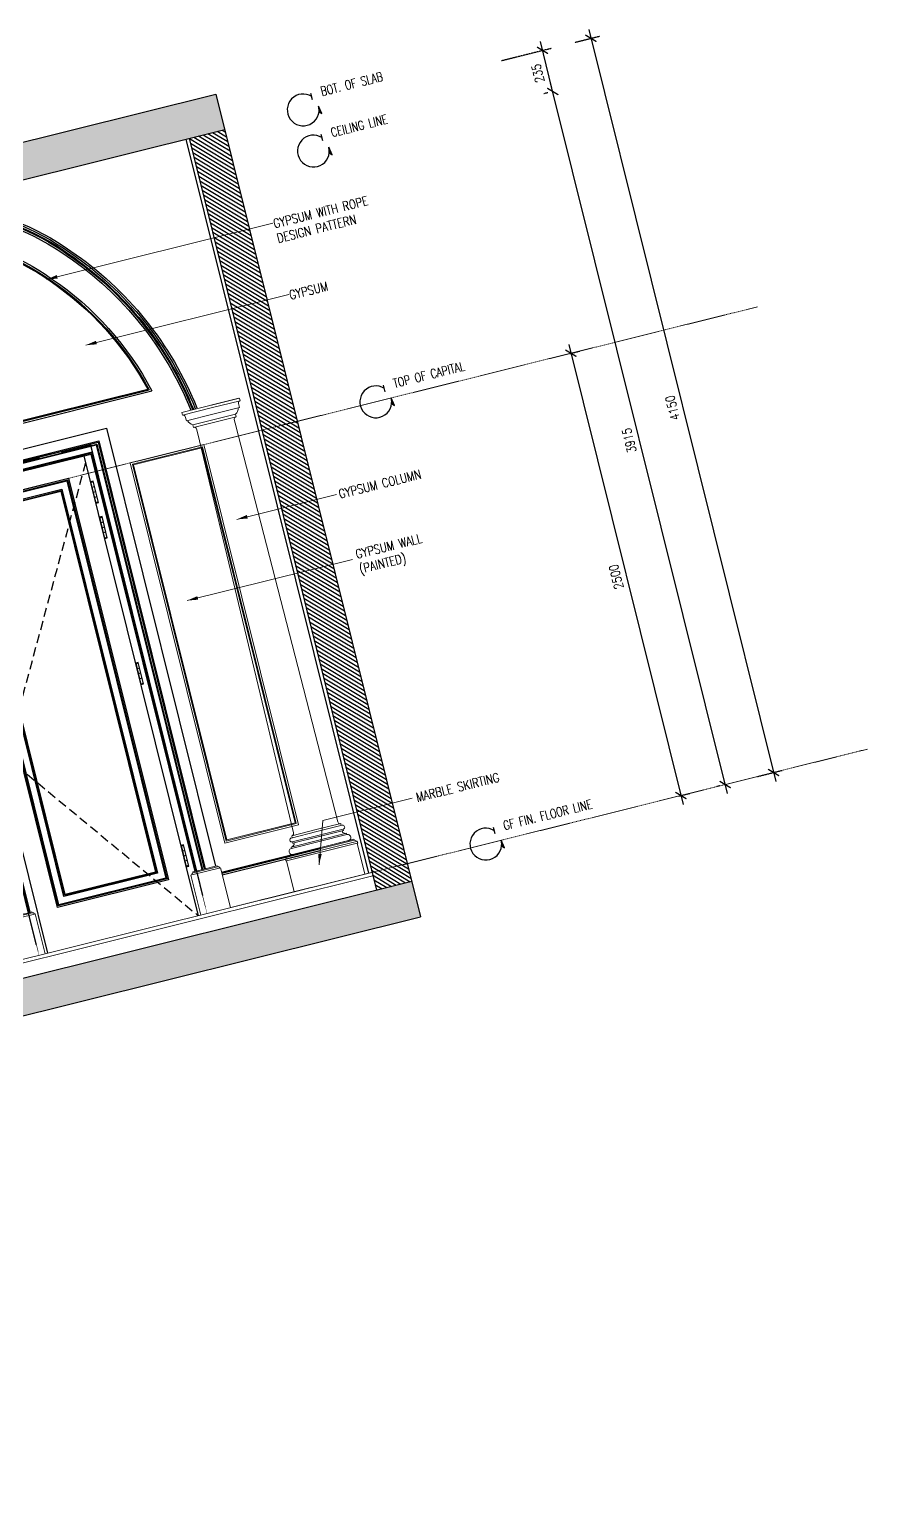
# Model space of a CAD drawing. Header units: inches. Extents: x -207898 to 3408902, y 497526 to 4632928.
# Drawn here: x 274724 to 279322, y 503179 to 511264 of the extents above; entities that cross this region are included whole.
import ezdxf

# ---------------------------------------------------------------- set-up
doc = ezdxf.new("R2010")
doc.units = ezdxf.units.IN
doc.header["$MEASUREMENT"] = 0
for name, pattern in [('DASHED', [0.75, 0.5, -0.25]), ('HIDDEN', [0.375, 0.25, -0.125]), ('HIDDEN2', [0.1875, 0.125, -0.0625])]:
    doc.linetypes.add(name, pattern=pattern)
for name, color, linetype in [('A-DIM', 9, 'Continuous'), ('A-Hidden', 8, 'HIDDEN'), ('A-Plaster', 1, 'Continuous'), ('brass', 40, 'Continuous'), ('DETAIL', 1, 'Continuous'), ('Ext.Walls', 31, 'Continuous'), ('gypsum', 31, 'Continuous'), ('Layer1', 1, 'Continuous'), ('Layer2', 2, 'Continuous'), ('Layer3', 7, 'Continuous'), ('Layer7', 8, 'Continuous'), ('text', 7, 'Continuous'), ('WOOD', 23, 'Continuous')]:
    doc.layers.add(name, color=color, linetype=linetype)
for name, color, linetype, lineweight in [('A-FLOR-TIL1', 6, 'Continuous', 18), ('DIM', 252, 'Continuous', 35), ('ID-NOTES', 2, 'Continuous', 0), ('Marble', 6, 'Continuous', 0)]:
    doc.layers.add(name, color=color, linetype=linetype, lineweight=lineweight)
doc.styles.add('grid_250', font='romans.shx', dxfattribs={"width": 0.75, "height": 0.75})
doc.styles.add('ID-ROMANS', font='romans.shx', dxfattribs={"width": 0.8})
doc.styles.add('ZZ-Dim All', font='romans.shx', dxfattribs={"width": 0.8})
doc.dimstyles.new('DIM 0200', dxfattribs={"dimscale": 200, "dimtxt": 1, "dimasz": 0.8, "dimexe": 0.5, "dimexo": 1, "dimgap": 0.4, "dimtad": 1, "dimdec": 0, "dimrnd": 10, "dimdsep": 46, "dimtxsty": 'ZZ-Dim All', "dimblk1": 'ARCHTICK', "dimblk2": 'ARCHTICK', "dimsah": 1, "dimcen": 1, "dimdle": 0.5, "dimclrd": 256, "dimclre": 256, "dimclrt": 256, "dimadec": 0, "dimazin": 2, "dimtfac": 1, "dimtdec": 0, "dimtix": 1, "dimtmove": 2, "dimatfit": 2, "dimfxl": 1, "dimfxlon": 1, "dimtolj": 1, "dimtzin": 0, "dimlwd": -1, "dimlwe": -1, "dimarcsym": 0})
doc.dimstyles.new('DIM-100', dxfattribs={"dimscale": 50, "dimtxt": 1.25, "dimasz": 1, "dimexe": 1, "dimexo": 1, "dimgap": 0.6, "dimtad": 1, "dimdec": 0, "dimrnd": 5, "dimdsep": 46, "dimtxsty": 'ZZ-Dim All', "dimblk1": 'ARCHTICK', "dimblk2": 'ARCHTICK', "dimsah": 1, "dimcen": 1, "dimdle": 1, "dimclrd": 256, "dimclre": 8, "dimclrt": 256, "dimazin": 2, "dimtfac": 1, "dimtdec": 0, "dimtix": 1, "dimtmove": 2, "dimatfit": 2, "dimfxl": 0.1, "dimtolj": 1, "dimtzin": 0, "dimlwd": -1, "dimlwe": -1, "dimarcsym": 0})

# ---------------------------------------------------------------- blocks, each defined once
blk = doc.blocks.new('_ARCHTICK')
at = {"color": 0, "linetype": 'ByBlock', "const_width": 0.15}
blk.add_lwpolyline([(-0.5, -0.5), (0.5, 0.5)], dxfattribs=at)
blk = doc.blocks.new('*D20')
at = {"layer": 'A-DIM', "transparency": 16777216}
blk.add_line((278552.9, 507073.8), (277582.9, 510972.3), dxfattribs=at)
at = {"layer": 'A-DIM', "color": 8, "linetype": 'HIDDEN2', "transparency": 16777216}
for p, q in [((277568.3, 510917.2), (277546.5, 510911.7)), ((278514.1, 507115.7), (278492.3, 507110.3))]:
    blk.add_line(p, q, dxfattribs=at)
at = {"layer": 'Defpoints', "color": 0, "transparency": 16777216}
for p in [(277616.9, 510929.3, 0), (277595, 510923.8), (278562.7, 507127.8, 0)]:
    blk.add_point(p, dxfattribs=at)
at = {"layer": 'A-DIM', "transparency": 16777216, "xscale": 49.99999999999999, "yscale": 49.99999999999999, "zscale": 49.99999999999999}
for p, rotation in [((277595, 510923.8), 103.9714232829857), ((278540.8, 507122.3), 283.9714232829857)]:
    blk.add_blockref('_ARCHTICK', p, dxfattribs=dict(at, rotation=rotation))
at = {"layer": 'A-DIM', "transparency": 16777216, "insert": (278014.5, 509009.8), "char_height": 50, "attachment_point": 5, "rotation": 103.97142, "style": 'ZZ-Dim All'}
blk.add_mtext('\\A1;3915', dxfattribs=at)
blk = doc.blocks.new('*D21')
at = {"layer": 'A-DIM', "transparency": 16777216}
blk.add_line((277607.1, 510875.3), (277526.8, 511198.1), dxfattribs=at)
at = {"layer": 'A-DIM', "color": 8, "linetype": 'HIDDEN2', "transparency": 16777216}
blk.add_line((277314.6, 511093.8), (277587.4, 511161.6), dxfattribs=at)
at = {"layer": 'Defpoints', "color": 0, "transparency": 16777216}
for p in [(277538.8, 511149.6), (277266.1, 511081.7, 0), (277595, 510923.8, 0)]:
    blk.add_point(p, dxfattribs=at)
at = {"layer": 'A-DIM', "transparency": 16777216, "xscale": 49.99999999999999, "yscale": 49.99999999999999, "zscale": 49.99999999999999}
for p, rotation in [((277538.8, 511149.6), 103.9714232829857), ((277595, 510923.8), 283.9714232829857)]:
    blk.add_blockref('_ARCHTICK', p, dxfattribs=dict(at, rotation=rotation))
at = {"layer": 'A-DIM', "transparency": 16777216, "insert": (277513.5, 511023.4), "char_height": 50, "attachment_point": 5, "rotation": 103.97142, "style": 'ZZ-Dim All'}
blk.add_mtext('\\A1;235', dxfattribs=at)
blk = doc.blocks.new('*D22')
at = {"layer": 'A-DIM', "transparency": 16777216}
blk.add_line((277792, 511264.1), (278818.1, 507139.8), dxfattribs=at)
at = {"layer": 'A-DIM', "color": 8, "linetype": 'HIDDEN2', "transparency": 16777216}
for p, q in [((277716.1, 511193.7), (277852.6, 511227.6)), ((278718.1, 507166.4), (278854.6, 507200.4))]:
    blk.add_line(p, q, dxfattribs=at)
at = {"layer": 'Defpoints', "color": 0, "transparency": 16777216}
for p in [(277667.6, 511181.6, 0), (278669.5, 507154.4, 0), (278806.1, 507188.3)]:
    blk.add_point(p, dxfattribs=at)
at = {"layer": 'A-DIM', "transparency": 16777216, "xscale": 50, "yscale": 50, "zscale": 50}
for p, rotation in [((277804.1, 511215.6), 103.9714232829857), ((278806.1, 507188.3), 283.9714232829857)]:
    blk.add_blockref('_ARCHTICK', p, dxfattribs=dict(at, rotation=rotation))
at = {"layer": 'A-DIM', "transparency": 16777216, "insert": (278251.7, 509188.7), "char_height": 50, "attachment_point": 5, "rotation": 103.97142, "style": 'ZZ-Dim All'}
blk.add_mtext('\\A1;4150', dxfattribs=at)
blk = doc.blocks.new('arrow01')
at = {"layer": 'Layer1'}
blk.add_hatch(color=256, dxfattribs=at).paths.add_polyline_path([(7, -44.7), (0, 0), (-6.2, -32.4)])
at = {"layer": 'Layer1', "elevation": 375.8}
blk.add_lwpolyline([(7, -44.7), (0, 0), (-6.2, -32.4)], close=True, dxfattribs=at)
at = {"layer": 'Layer7'}
blk.add_line((-24, 41.5), (-24, 77.7), dxfattribs=at)
blk.add_arc((-87.3, 0), 87.3, 43.48997, 0, dxfattribs=at)
blk = doc.blocks.new('seca')
at = {"layer": 'Layer7', "ltscale": 300}
h = blk.add_hatch(dxfattribs=at)
h.set_pattern_fill('AR-CONC', color=256, scale=10, angle=-13.97142, style=0)
h.set_pattern_definition([(116.028577, (-385371.086, -318706.174), (-71.119169, 11.2278116), [7.5, -82.5]), (171.028577, (-385371.086, -318706.174), (31.625426, 69.643965), [6, -66]), (65.577177, (-385377.01, -318705.24), (-39.493806, 80.871745), [6.374019, -70.114211]), (119.844377, (-385366.26, -318686.77), (-107.563064, 9.705012), [11.25, -123.75]), (69.392977, (-385375.22, -318685.96), (-67.18229, 117.096285), [9.561029, -105.1713]), (174.844377, (-385366.26, -318686.77), (-67.182198, 117.096337), [9, -99]), (145.028577, (-385377.17, -318689.203), (-67.645578, -24.659192), [7.5, -82.5]), (200.028577, (-385377.17, -318689.2), (-6.103844, 76.244295), [6, -66]), (94.577177, (-385382.806, -318691.26), (-73.749461, 51.585045), [6.374019, -70.114211]), (128.528577, (-385371.086, -318706.174), (6.8573079, 32.5981461), [0, -65.2, 0, -67, 0, -66.25]), (158.528577, (-385371.086, -318706.174), (-16.0061014, 44.6258503), [0, -38.2, 0, -63.7, 0, -25.25]), (198.528577, (-385349.446, -318711.558), (-52.3475577, 10.6997366), [0, -25, 0, -78, 0, -103.5]), (208.528577, (-385339.74, -318713.973), (-54.1764206, 23.794676), [0, -32.5, 0, -51.8, 0, -73.5])])
h.paths.add_polyline_path([(100, 4650), (100, 4450), (-13135, 4450), (-13135, 4650)])
h.paths.add_polyline_path([(-13232.1, 0), (-13232.1, 200), (100, 200), (100, 0)])
at = {"layer": 'Layer7'}
h = blk.add_hatch(dxfattribs=at)
h.set_pattern_fill('ANSI31,_O', color=8, scale=150, angle=76.02858)
h.set_pattern_definition([(135, (-16963.67, 72613.006), (-13.258252, -13.258252), [])])
edge = h.paths.add_edge_path()
edge.add_line((-12935, 2950), (-13135, 2950))
edge.add_line((-13135, 2950), (-13135, 4450))
edge.add_line((-13135, 4450), (-12935, 4450))
edge.add_line((-12935, 4450), (-12935, 3100))
edge.add_line((-12935, 3100), (-12961.5, 3100))
edge.add_line((-12961.5, 3100), (-12961.5, 3091.1))
edge.add_line((-12961.5, 3091.1), (-12958.2, 3091.1))
edge.add_arc((-12944.8, 3091.1), 13.4, 180, 270)
edge.add_line((-12944.8, 3077.7), (-12944.6, 3077.7))
edge.add_line((-12944.6, 3077.7), (-12944.6, 3054.5))
edge.add_line((-12944.6, 3054.5), (-12941.5, 3054.5))
edge.add_arc((-12927.7, 3054.5), 13.8, 180, 238.11331)
edge.add_line((-12935, 3042.8), (-12935, 2950))
h = blk.add_hatch(dxfattribs=at)
h.set_pattern_fill('ANSI31,_O', color=8, scale=150, angle=76.02858)
h.set_pattern_definition([(135, (-17060.71, 72588.863), (-13.258252, -13.258252), [])])
h.paths.add_polyline_path([(100, 4450), (-100, 4450), (-100, 200), (100, 200)])
at = {"layer": 'A-FLOR-TIL1', "ltscale": 5}
for p, q in [((-13232.1, 300), (-100, 300)), ((-13232.1, 280), (-100, 280))]:
    blk.add_line(p, q, dxfattribs=at)
at = {"layer": 'Layer1', "ltscale": 5}
for points in [[(-13135, 2950), (-13155, 2950), (-13155, 4450)], [(-12935, 2950), (-12915, 2950), (-12915, 4450)], [(-120, 4450), (-120, 300)], [(-13155, 2950), (-13155, 300)], [(-12915, 2950), (-12915, 300)]]:
    blk.add_lwpolyline(points, dxfattribs=at)
at = {"layer": 'Layer3'}
for p, q in [((-13135, 4650), (100, 4650)), ((-13135, 4450), (-13135, 4650, 0)), ((100, 4650), (100, 0)), ((-13135, 4450, 0), (100, 4450, 0)), ((-13135, 4450), (-13135, 2950)), ((-12935, 4450), (-12935, 2950)), ((-100, 4450), (-100, 200)), ((-12935, 2950), (-13135, 2950)), ((-13232.1, 200), (100, 200)), ((-13232.1, 0), (-13232.1, 200)), ((-13232.1, 0), (100, 0))]:
    blk.add_line(p, q, dxfattribs=at)
blk = doc.blocks.new('*D26')
at = {"layer": 'A-DIM', "transparency": 16777216}
blk.add_line((277682.4, 509536.5), (278310.2, 507013.4), dxfattribs=at)
at = {"layer": 'A-DIM', "color": 8, "linetype": 'HIDDEN2', "transparency": 16777216}
for p, q in [((277686.6, 509486), (277743, 509500.1)), ((278290.2, 507060), (278346.6, 507074))]:
    blk.add_line(p, q, dxfattribs=at)
at = {"layer": 'Defpoints', "color": 0, "transparency": 16777216}
for p in [(277638, 509473.9, 0), (278241.6, 507047.9, 0), (278298.1, 507062)]:
    blk.add_point(p, dxfattribs=at)
at = {"layer": 'A-DIM', "transparency": 16777216, "xscale": 49.99999999999999, "yscale": 49.99999999999999, "zscale": 49.99999999999999}
for p, rotation in [((277694.5, 509488), 103.9714232829857), ((278298.1, 507062), 283.9714232829857)]:
    blk.add_blockref('_ARCHTICK', p, dxfattribs=dict(at, rotation=rotation))
at = {"layer": 'A-DIM', "transparency": 16777216, "insert": (277942.9, 508261.7), "char_height": 50, "attachment_point": 5, "rotation": 103.97142, "style": 'ZZ-Dim All'}
blk.add_mtext('\\A1;2500', dxfattribs=at)
blk = doc.blocks.new('door handle with plate')
at = {"layer": 'brass', "lineweight": 0}
h = blk.add_hatch(dxfattribs=at)
h.set_pattern_fill('AR-SAND', color=256, scale=0.4)
h.set_pattern_definition([(37.5, (-905.333, -868.295), (-0.640013, 19.57653), [0, -15.4432, 0, -17.272, 0, -16.51]), (7.5, (-905.333, -868.295), (17.98093, 28.673), [0, -8.3312, 0, -13.9192, 0, -5.334]), (327.5, (-917.83, -868.295), (31.639695, 0.057487), [0, -5.08, 0, -18.288, 0, -23.876]), (317.5, (-917.83, -868.295), (30.54226, 8.91717), [0, -2.54, 0, -11.9888, 0, -13.716])])
edge = h.paths.add_edge_path()
edge.add_line((5578.5, 1304), (5568.9, 1304))
edge.add_arc((5557.5, 1304.6), 11.4, 356.95268, 543.04732)
edge.add_line((5546.2, 1304), (5536.5, 1304))
edge.add_line((5536.5, 1304), (5536.5, 836))
edge.add_line((5536.5, 836), (5546.2, 836))
edge.add_arc((5557.5, 835.4), 11.4, 176.95268, 363.04732)
edge.add_line((5568.9, 836), (5578.5, 836))
edge.add_line((5578.5, 836), (5578.5, 1304))
edge = h.paths.add_edge_path(flags=16)
edge.add_line((5552.5, 1015.2), (5552.5, 1016))
edge.add_arc((5557.7, 1009.2), 8.54, 55.59171, 127.25439, ccw=False)
edge.add_line((5562.5, 1016.3), (5562.5, 1015.7))
edge.add_arc((5557.8, 1009.8), 7.54, 51.49775, 134.79648)
edge = h.paths.add_edge_path(flags=16)
edge.add_ellipse((5557.5, 1100), major_axis=(0, -36), ratio=0.472222, start_angle=0, end_angle=360)
edge = h.paths.add_edge_path(flags=0)
edge.add_spline(control_points=[(5557.5, 1066), (5558.3, 1066), (5559, 1066.1), (5560.5, 1066.7), (5561.2, 1067.1), (5562.7, 1068.2), (5563.5, 1068.9), (5565, 1070.7), (5565.7, 1071.8), (5567.5, 1074.8), (5568.5, 1076.9), (5570.2, 1081.8), (5570.9, 1084.5), (5571.9, 1090.2), (5572.3, 1093.2), (5572.6, 1099.3), (5572.6, 1102.4), (5572.1, 1108.5), (5571.7, 1111.4), (5570.5, 1117), (5569.8, 1119.6), (5568, 1124.3), (5567, 1126.3), (5564.9, 1129.4), (5564, 1130.6), (5562.1, 1132.4), (5561.1, 1133), (5559.5, 1133.7), (5558.7, 1133.9), (5557.3, 1134), (5556.6, 1134), (5555.1, 1133.6), (5554.4, 1133.2), (5552.9, 1132.2), (5552.1, 1131.6), (5550.6, 1130), (5549.9, 1129), (5548.4, 1126.8), (5547.8, 1125.6), (5546.1, 1121.9), (5545.2, 1119.3), (5543.8, 1113.6), (5543.2, 1110.5), (5542.6, 1104.2), (5542.5, 1100.9), (5542.7, 1094.4), (5543, 1091.1), (5544, 1085), (5544.8, 1082.2), (5546.5, 1076.9), (5547.6, 1074.6), (5549.6, 1071.2), (5550.6, 1070), (5552.5, 1068), (5553.5, 1067.3), (5555.2, 1066.4), (5556, 1066.2), (5557, 1066), (5557.2, 1066), (5557.5, 1066)], knot_values=[0, 0, 0, 0, 0.16901, 0.16901, 0.33802, 0.33802, 0.50703, 0.50703, 0.67604, 0.67604, 0.938571, 0.938571, 1.201101, 1.201101, 1.463632, 1.463632, 1.726163, 1.726163, 1.988693, 1.988693, 2.251224, 2.251224, 2.513755, 2.513755, 2.724578, 2.724578, 2.935401, 2.935401, 3.103312, 3.103312, 3.271224, 3.271224, 3.439135, 3.439135, 3.607046, 3.607046, 3.774958, 3.774958, 3.942869, 3.942869, 4.222, 4.222, 4.501132, 4.501132, 4.780263, 4.780263, 5.059395, 5.059395, 5.338526, 5.338526, 5.617657, 5.617657, 5.833162, 5.833162, 6.048667, 6.048667, 6.216772, 6.216772, 6.283185, 6.283185, 6.283185, 6.283185], degree=3, periodic=0)
h = blk.add_hatch(dxfattribs=at)
h.set_pattern_fill('ANSI36', color=256)
h.set_pattern_definition([(45, (-905.333, -868.295), (1.683798, 6.1739261), [7.9375, -1.5875, 0, -1.5875])])
edge = h.paths.add_edge_path()
edge.add_spline(control_points=[(5557.5, 1066), (5558.3, 1066), (5559, 1066.1), (5560.5, 1066.7), (5561.2, 1067.1), (5562.7, 1068.2), (5563.5, 1068.9), (5565, 1070.7), (5565.7, 1071.8), (5567.5, 1074.8), (5568.5, 1076.9), (5570.2, 1081.8), (5570.9, 1084.5), (5571.9, 1090.2), (5572.3, 1093.2), (5572.6, 1099.3), (5572.6, 1102.4), (5572.1, 1108.5), (5571.7, 1111.4), (5570.5, 1117), (5569.8, 1119.6), (5568, 1124.3), (5567, 1126.3), (5564.9, 1129.4), (5564, 1130.6), (5562.1, 1132.4), (5561.1, 1133), (5559.5, 1133.7), (5558.7, 1133.9), (5557.3, 1134), (5556.6, 1134), (5555.1, 1133.6), (5554.4, 1133.2), (5552.9, 1132.2), (5552.1, 1131.6), (5550.6, 1130), (5549.9, 1129), (5548.4, 1126.8), (5547.8, 1125.6), (5546.1, 1121.9), (5545.2, 1119.3), (5543.8, 1113.6), (5543.2, 1110.5), (5542.6, 1104.2), (5542.5, 1100.9), (5542.7, 1094.4), (5543, 1091.1), (5544, 1085), (5544.8, 1082.2), (5546.5, 1076.9), (5547.6, 1074.6), (5549.6, 1071.2), (5550.6, 1070), (5552.5, 1068), (5553.5, 1067.3), (5555.2, 1066.4), (5556, 1066.2), (5557, 1066), (5557.2, 1066), (5557.5, 1066)], knot_values=[0, 0, 0, 0, 0.16901, 0.16901, 0.33802, 0.33802, 0.50703, 0.50703, 0.67604, 0.67604, 0.938571, 0.938571, 1.201101, 1.201101, 1.463632, 1.463632, 1.726163, 1.726163, 1.988693, 1.988693, 2.251224, 2.251224, 2.513755, 2.513755, 2.724578, 2.724578, 2.935401, 2.935401, 3.103312, 3.103312, 3.271224, 3.271224, 3.439135, 3.439135, 3.607046, 3.607046, 3.774958, 3.774958, 3.942869, 3.942869, 4.222, 4.222, 4.501132, 4.501132, 4.780263, 4.780263, 5.059395, 5.059395, 5.338526, 5.338526, 5.617657, 5.617657, 5.833162, 5.833162, 6.048667, 6.048667, 6.216772, 6.216772, 6.283185, 6.283185, 6.283185, 6.283185], degree=3, periodic=0)
at = {"layer": 'brass', "elevation": 0}
blk.add_lwpolyline([(5542.5, 1308), (5532.5, 1308), (5532.5, 832), (5542.5, 832, 0.798957), (5572.5, 832), (5582.5, 832), (5582.5, 1308), (5572.5, 1308, 0.798957)], format="xyb", close=True, dxfattribs=at)
at = {"layer": 'brass', "lineweight": 0, "elevation": 0}
blk.add_lwpolyline([(5546.2, 1304), (5536.5, 1304), (5536.5, 836), (5546.2, 836, 1.054652), (5568.9, 836), (5578.5, 836), (5578.5, 1304), (5568.9, 1304, 1.054652)], format="xyb", close=True, dxfattribs=at)
at = {"layer": 'brass', "extrusion": (0, 0, -1)}
blk.add_ellipse((5557.5, 1100, 0), major_axis=(0, -36), ratio=0.472222, dxfattribs=at)
at = {"layer": 'brass', "lineweight": 0}
blk.add_open_spline([(5557.5, 1066, 0), (5556.8, 1066, 0), (5556.1, 1066.1, 0), (5554.6, 1066.7, 0), (5553.9, 1067.1, 0), (5552.3, 1068.2, 0), (5551.6, 1068.9, 0), (5550, 1070.7, 0), (5549.3, 1071.8, 0), (5547.5, 1074.8, 0), (5546.5, 1076.9, 0), (5544.9, 1081.8, 0), (5544.2, 1084.5, 0), (5543.1, 1090.2, 0), (5542.8, 1093.2, 0), (5542.5, 1099.3, 0), (5542.5, 1102.4, 0), (5543, 1108.5, 0), (5543.4, 1111.4, 0), (5544.5, 1117, 0), (5545.3, 1119.6, 0), (5547.1, 1124.3, 0), (5548.1, 1126.3, 0), (5550.1, 1129.4, 0), (5551.1, 1130.6, 0), (5553, 1132.4, 0), (5553.9, 1133, 0), (5555.6, 1133.7, 0), (5556.3, 1133.9, 0), (5557.8, 1134, 0), (5558.5, 1134, 0), (5559.9, 1133.6, 0), (5560.7, 1133.2, 0), (5562.2, 1132.2, 0), (5563, 1131.6, 0), (5564.5, 1130, 0), (5565.2, 1129, 0), (5566.6, 1126.8, 0), (5567.3, 1125.6, 0), (5569, 1121.9, 0), (5569.9, 1119.3, 0), (5571.3, 1113.6, 0), (5571.8, 1110.5, 0), (5572.5, 1104.2, 0), (5572.6, 1100.9, 0), (5572.4, 1094.4, 0), (5572.1, 1091.1, 0), (5571, 1085, 0), (5570.3, 1082.2, 0), (5568.5, 1076.9, 0), (5567.5, 1074.6, 0), (5565.4, 1071.2, 0), (5564.5, 1070, 0), (5562.5, 1068, 0), (5561.5, 1067.3, 0), (5559.8, 1066.4, 0), (5559.1, 1066.2, 0), (5558.1, 1066, 0), (5557.8, 1066, 0), (5557.5, 1066, 0)], degree=3, knots=[0, 0, 0, 0, 0.16901, 0.16901, 0.33802, 0.33802, 0.50703, 0.50703, 0.67604, 0.67604, 0.938571, 0.938571, 1.201101, 1.201101, 1.463632, 1.463632, 1.726163, 1.726163, 1.988693, 1.988693, 2.251224, 2.251224, 2.513755, 2.513755, 2.724578, 2.724578, 2.935401, 2.935401, 3.103312, 3.103312, 3.271224, 3.271224, 3.439135, 3.439135, 3.607046, 3.607046, 3.774958, 3.774958, 3.942869, 3.942869, 4.222, 4.222, 4.501132, 4.501132, 4.780263, 4.780263, 5.059395, 5.059395, 5.338526, 5.338526, 5.617657, 5.617657, 5.833162, 5.833162, 6.048667, 6.048667, 6.216772, 6.216772, 6.283185, 6.283185, 6.283185, 6.283185], dxfattribs=at)
blk = doc.blocks.new('Hinge')
at = {"layer": 'DETAIL'}
for p, q in [((-7.5, 0), (-7.5, 120)), ((-7.5, 120), (7.5, 120)), ((-7.5, 116), (7.5, 116)), ((-7.5, 88), (7.5, 88)), ((7.5, 120), (7.5, 0)), ((-7.5, 60), (7.5, 60)), ((-7.5, 32), (7.5, 32)), ((7.5, 4), (-7.5, 4)), ((7.5, 0), (-7.5, 0))]:
    blk.add_line(p, q, dxfattribs=at)
blk = doc.blocks.new('door2700')
at = {"layer": 'Layer1', "linetype": 'HIDDEN2', "ltscale": 10, "elevation": 0}
blk.add_lwpolyline([(-1082.4, 0), (-1082.4, 2650), (-132.4, 2650), (-132.4, 0)], dxfattribs=at)
at = {"layer": 'Layer7', "linetype": 'HIDDEN', "ltscale": 200, "elevation": 0}
blk.add_lwpolyline([(-182.4, 2559.6), (-994.4, 1100), (-182.4, 0)], dxfattribs=at)
at = {"layer": 'Marble'}
for p, q in [((-1214.7, 225.2, 0), (-1052.4, 225.2, 0)), ((-1199.9, 235.2, 0), (-1062.4, 235.2, 0)), ((-1189.7, 240.2, 0), (-1072.4, 240.2, 0)), ((0, 225.2, 0), (-162.4, 225.2, 0)), ((-14.9, 235.2, 0), (-152.4, 235.2, 0)), ((-25, 240.2, 0), (-142.4, 240.2, 0))]:
    blk.add_line(p, q, dxfattribs=at)
at = {"layer": 'Marble', "elevation": 0}
for points in [[(-1189.7, 240.2), (-1189.7, 240.2), (-1199.7, 240.2), (-1199.7, 235.2, 0.414214), (-1209.7, 225.2), (-1214.7, 225.2), (-1214.7, 0)], [(-1072.4, 240.2), (-1072.4, 240.2), (-1062.4, 240.2), (-1062.4, 235.2, -0.414214), (-1052.4, 225.2), (-1047.4, 225.2), (-1047.4, 0)], [(-142.4, 240.2), (-142.4, 240.2), (-152.4, 240.2), (-152.4, 235.2, 0.414214), (-162.4, 225.2), (-167.4, 225.2), (-167.4, 0)]]:
    blk.add_lwpolyline(points, format="xyb", dxfattribs=at)
at = {"layer": 'Marble'}
blk.add_lwpolyline([(-25, 240.2), (-25, 240.2), (-15, 240.2), (-15, 235.2, -0.414214), (-5, 225.2), (0, 225.2), (0, 0)], format="xyb", dxfattribs=at)
at = {"layer": 'WOOD', "ltscale": 5, "elevation": 0}
for points in [[(-1189.7, 240.7), (-1189.7, 2717), (-25, 2717), (-25, 239.9)], [(-1131.4, 240.7), (-1131.4, 2658.7), (-83.3, 2658.7), (-83.3, 239.9)], [(-1126.4, 240.7), (-1126.4, 2653.6), (-88.4, 2653.6), (-88.4, 239.9)], [(-1116.9, 240.7), (-1116.9, 2644.1), (-97.9, 2644.1), (-97.9, 239.9)], [(-1113.4, 240.7), (-1113.4, 2640.6), (-101.4, 2640.6), (-101.4, 239.9)], [(-1082.4, 240.7), (-1082.4, 2609.6), (-132.4, 2609.6), (-132.4, 239.9)], [(-1078.4, 240.7), (-1078.4, 2605.6), (-136.4, 2605.6), (-136.4, 239.9)], [(-1072.4, 240.7), (-1072.4, 2599.6), (-142.4, 2599.6), (-142.4, 239.9)], [(-1032.4, 0), (-1032.4, 2599.6), (-182.4, 2599.6), (-182.4, 0)], [(-921.4, 230), (-921.4, 2500), (-607.4, 2500), (-293.4, 2500), (-293.4, 230), (-921.4, 230)]]:
    blk.add_lwpolyline(points, dxfattribs=at)
for points in [[(-914.4, 237), (-914.4, 2493), (-607.4, 2493), (-300.4, 2493), (-300.4, 237)], [(-909.3, 242.1), (-909.3, 2487.9), (-607.4, 2487.9), (-305.4, 2487.9), (-305.4, 242.1)], [(-871.4, 280), (-871.4, 2450), (-607.4, 2450), (-343.4, 2450), (-343.4, 280)], [(-865.4, 286), (-865.4, 2444), (-607.4, 2444), (-349.4, 2444), (-349.4, 286)], [(-862.4, 289), (-862.4, 2441), (-607.4, 2441), (-352.4, 2441), (-352.4, 289)]]:
    blk.add_lwpolyline(points, close=True, dxfattribs=at)
blk.add_blockref('door handle with plate', (-6551.8, 0, 0))
at = {"layer": 'text', "xscale": -1, "rotation": 359.9999999999914}
for p in [(-173.4, 2331.4, 0), (-173.4, 2131.4, 0), (-173.4, 1306.6, 0), (-173.4, 276.6, 0)]:
    blk.add_blockref('Hinge', p, dxfattribs=at)
blk = doc.blocks.new('deco column')
at = {"layer": 'Ext.Walls', "lineweight": 0}
for p, q in [((7577.1, -5087.7, 0), (7252.1, -5087.7, 0)), ((7252.1, -5087.7, 0), (7252.1, -5102.7, 0)), ((7577.1, -5087.7, 0), (7577.1, -5102.7, 0)), ((7414.6, -5102.7, 0), (7252.1, -5102.7, 0)), ((7264.6, -5114.3, 0), (7264.6, -5137.7, 0)), ((7414.6, -5137.7, 0), (7264.6, -5137.7, 0)), ((7414.6, -5167.7, 0), (7294.6, -5167.7, 0)), ((7294.6, -5167.7, 0), (7294.6, -5182.7, 0)), ((7414.6, -5102.7, 0), (7577.1, -5102.7, 0)), ((7414.6, -5137.7, 0), (7564.6, -5137.7, 0)), ((7414.6, -5167.7, 0), (7534.6, -5167.7, 0)), ((7534.6, -5167.7, 0), (7534.6, -5182.7, 0)), ((7564.6, -5114.3, 0), (7564.6, -5137.7, 0)), ((7308.3, -5215.2, 0), (7289.6, -7473.4, 0)), ((7414.6, -5182.7, 0), (7294.6, -5182.7, 0)), ((7308.3, -5194.9, 0), (7308.3, -5215.2, 0)), ((7414.6, -5182.7, 0), (7534.6, -5182.7, 0)), ((7520.8, -5194.9, 0), (7520.8, -5215.2, 0)), ((7520.8, -5215.2, 0), (7539.6, -7473.4, 0)), ((7270.5, -7497.6, 0), (7414.6, -7497.6, 0)), ((7275.9, -7486.2, 0), (7414.6, -7486.2, 0)), ((7275.9, -7497.6, 0), (7275.9, -7486.2, 0)), ((7553.2, -7486.2, 0), (7414.6, -7486.2, 0)), ((7558.6, -7497.6, 0), (7414.6, -7497.6, 0)), ((7553.2, -7497.6, 0), (7553.2, -7486.2, 0)), ((7240.4, -7587.7, 0), (7414.6, -7587.7, 0)), ((7257.6, -7546, 0), (7414.6, -7546, 0)), ((7257.6, -7553.3, 0), (7257.6, -7546, 0)), ((7257.6, -7553.3, 0), (7571.5, -7553.3, 0)), ((7270.5, -7519.7, 0), (7414.6, -7519.7, 0)), ((7270.5, -7526.6, 0), (7270.5, -7519.7, 0)), ((7270.5, -7526.6, 0), (7414.6, -7526.6, 0)), ((7558.6, -7519.7, 0), (7414.6, -7519.7, 0)), ((7558.6, -7526.6, 0), (7414.6, -7526.6, 0)), ((7571.5, -7546, 0), (7414.6, -7546, 0)), ((7588.8, -7587.7, 0), (7414.6, -7587.7, 0)), ((7558.6, -7526.6, 0), (7558.6, -7519.7, 0)), ((7571.5, -7553.3, 0), (7571.5, -7546, 0))]:
    blk.add_line(p, q, dxfattribs=at)
at = {"layer": 'Ext.Walls', "lineweight": 0, "elevation": 0}
blk.add_lwpolyline([(7414.6, -5087.7), (7254.6, -5087.7)], dxfattribs=at)
at = {"layer": 'Ext.Walls', "lineweight": 0}
for centre, radius, start, end in [((7252.1, -5114.8, 0), 12.4, 2.25664, 75.66657), ((7312.6, -5129.7, 0), 42.1, 190.9695, 244.58721), ((7516.5, -5129.7, 0), 42.1, 295.41279, 349.0305), ((7577, -5114.8, 0), 12.4, 104.33343, 177.74336), ((7295, -5195.7, 0), 13.3, 3.42025, 77.68293), ((7534.1, -5195.7, 0), 13.3, 102.31707, 176.57975)]:
    blk.add_arc(centre, radius, start, end, dxfattribs=at)
for centre, major_axis, start_param, end_param in [((7270.5, -7508.6, 0), (-7.83, 7.83), -0.785398, 2.356194), ((7276.1, -7473.2, 0), (-9.56, 9.56), 2.621969, 3.910571), ((7257.6, -7570.5, 0), (12.2, 12.2), 0.785398, 3.926991), ((7253.6, -7512.1, 0), (24.1, 24.1), 4.043473, 4.698234), ((7272.8, -7532.6, 0), (-4.25, 4.25), 3.211342, 5.374534)]:
    blk.add_ellipse(centre, major_axis=major_axis, ratio=1, start_param=start_param, end_param=end_param, dxfattribs=at)
at = {"layer": 'Ext.Walls', "lineweight": 0, "extrusion": (0, 0, -1)}
for centre, major_axis, start_param, end_param in [((7553.1, -7473.2, 0), (9.56, 9.56), 2.621969, 3.910571), ((7558.6, -7508.6, 0), (7.83, 7.83), -0.785398, 2.356194), ((7556.3, -7532.6, 0), (4.25, 4.25), 3.211342, 5.374534), ((7575.5, -7512.1, 0), (-24.1, 24.1), 4.043473, 4.698234), ((7571.5, -7570.5, 0), (-12.2, 12.2), 0.785398, 3.926991)]:
    blk.add_ellipse(centre, major_axis=major_axis, ratio=1, start_param=start_param, end_param=end_param, dxfattribs=at)
at = {"layer": 'Marble', "color": 6}
for p, q in [((7602.6, -7592.7, 0), (7226.6, -7592.7, 0)), ((7614.6, -7612.7, 0), (7214.6, -7612.7, 0)), ((7216.6, -7602.7, 0), (7612.6, -7602.7, 0))]:
    blk.add_line(p, q, dxfattribs=at)
at = {"layer": 'Marble', "color": 6, "elevation": 0}
for points in [[(7214.6, -7612.7), (7211.6, -7612.7), (7211.6, -7602.7), (7216.6, -7602.7, -0.414214), (7226.6, -7592.7), (7226.6, -7587.7), (7414.6, -7587.7)], [(7614.6, -7612.7), (7617.6, -7612.7), (7617.6, -7602.7), (7612.6, -7602.7, 0.414214), (7602.6, -7592.7), (7602.6, -7587.7), (7414.6, -7587.7)]]:
    blk.add_lwpolyline(points, format="xyb", dxfattribs=at)
blk.add_lwpolyline([(7214.6, -7612.7), (7214.6, -7787.7), (7614.6, -7787.7), (7614.6, -7612.7)], dxfattribs=at)
blk = doc.blocks.new('arc01')
at = {"layer": 'gypsum'}
h = blk.add_hatch(dxfattribs=at)
h.set_pattern_fill('ANSI31', color=256, scale=50, style=0)
h.set_pattern_definition([(45, (-13254.309, 35270.839), (-4.4194174, 4.4194174), [])])
h.paths.add_polyline_path([(-5.3, 1232.4, 0.000273), (-7.3, 1233), (-254, 1233, 0.000176), (-255.3, 1232.6), (-255.3, 1193, -0.414214), (-245.4, 1183.1), (-213.1, 1183.1, 1), (-201.1, 1183.1), (-59.5, 1183.1, 1), (-47.5, 1183.1), (-15.3, 1183.1, -0.414214), (-5.3, 1193)])
at = {"color": 2, "elevation": 0}
for points in [[(-255.3, 1232.2, 0.128366), (-826.3, 834.7, 0.149086), (-1288.6, -167)], [(-5.3, 1232.2, -0.128366), (565.6, 834.7, -0.149086), (1028, -167)]]:
    blk.add_lwpolyline(points, format="xyb", dxfattribs=at)
at = {"layer": 'A-Plaster'}
blk.add_line((-130.3, 1077.4, 0), (-130.3, 0), dxfattribs=at)
at = {"layer": 'gypsum'}
for p, q in [((811.2, -17, 0), (-1071.9, -17, 0)), ((798.4, -7, 0), (-1059.1, -7, 0)), ((792, -2, 0), (-1052.6, -2, 0))]:
    blk.add_line(p, q, dxfattribs=at)
at = {"layer": 'gypsum', "elevation": 0}
for points in [[(-255.3, 1221.6, 0.127701), (-818.7, 828.2, 0.1491), (-1278.7, -168.4)], [(-5.3, 1221.6, -0.127701), (558.1, 828.2, -0.1491), (1018.1, -168.4)], [(-255.3, 1210.9, 0.127025), (-811.2, 821.6, 0.149115), (-1268.8, -169.7)], [(-255.3, 1205.6, 0.126684), (-807.4, 818.3, 0.149122), (-1263.9, -170.4)], [(-255.3, 1194.9, 0.125992), (-799.9, 811.7, 0.149137), (-1253.9, -171.8)], [(-5.3, 1210.9, -0.127025), (550.5, 821.6, -0.149115), (1008.2, -169.7)], [(-5.3, 1205.6, -0.126684), (546.8, 818.3, -0.149122), (1003.2, -170.4)], [(-5.3, 1194.9, -0.125992), (539.2, 811.7, -0.149137), (993.3, -171.8)], [(-130.3, 1079.3, 0.142546), (-686.9, 713.1, 0.122755), (-1071.9, -17, 0.122755)], [(-130.3, 1068.8, 0.141907), (-679.4, 706.5, 0.120864), (-1059.1, -7, 0.120864)], [(-130.3, 1063.6, 0.141583), (-675.6, 703.2, 0.119908), (-1052.6, -2, 0.119908)], [(-130.3, 1079.3, -0.142546), (426.2, 713.1, -0.122755), (811.2, -17, -0.122755)], [(-130.3, 1068.8, -0.141907), (418.7, 706.5, -0.120864), (798.4, -7, -0.120864)], [(-130.3, 1063.6, -0.141583), (414.9, 703.2, -0.119908), (792, -2, -0.119908)]]:
    blk.add_lwpolyline(points, format="xyb", dxfattribs=at)
at = {"layer": 'Layer2', "lineweight": 0, "ltscale": 30, "elevation": 0}
blk.add_lwpolyline([(-15.3, 1183.1), (-47.5, 1183.1, -1), (-59.5, 1183.1), (-201.1, 1183.1, -1), (-213.1, 1183.1), (-245.4, 1183.1, 0.414214), (-255.3, 1193), (-255.3, 1193.1), (-255.3, 1233), (-5.3, 1233), (-5.3, 1193, 0.414214)], format="xyb", close=True, dxfattribs=at)
blk = doc.blocks.new('m01')
at = {"layer": 'A-Plaster', "xscale": -0.9999999999999998}
blk.add_blockref('arc01', (7910.8, -69446, 0), dxfattribs=at)

msp = doc.modelspace()

# ---------------------------------------------------------------- linework, layer by layer
at = {"layer": 'A-Hidden', "linetype": 'DASHED', "lineweight": 0, "ltscale": 10}
for p, q in [((278718.1, 509742.7, 0), (262985.9, 505828.5, 0)), ((279321.6, 507316.6, 0), (275826.8, 506447.1, 0))]:
    msp.add_line(p, q, dxfattribs=at)
at = {"layer": 'gypsum', "lineweight": 0, "ltscale": 5, "elevation": 0}
for points in [[(275681.1, 508987.1), (275277.3, 508886.6), (275796.4, 506800.2), (276200.2, 506900.7)], [(275673.8, 508974.9), (275289.5, 508879.3), (275803.7, 506812.3), (276188.1, 506908)], [(275670.2, 508968.9), (275295.5, 508875.7), (275807.4, 506818.4), (276182, 506911.6)]]:
    msp.add_lwpolyline(points, close=True, dxfattribs=at)
at = {"layer": 'Layer1'}
for p, q in [((275778.5, 506641.2, 0), (276320.7, 506776.1, 0)), ((275779.7, 506636.3, 0), (276320.2, 506770.8, 0)), ((275782.1, 506626.6, 0), (276319.3, 506760.3, 0))]:
    msp.add_line(p, q, dxfattribs=at)

# ---------------------------------------------------------------- block references
at = {"layer": 'A-Plaster', "rotation": 13.97142328298565}
for name, p in [('seca', (276772.5, 506373.2, 0)), ('m01', (249907.6, 574520.9, 0)), ('door2700', (275826.8, 506447.1, 0))]:
    msp.add_blockref(name, p, dxfattribs=at)
at = {"layer": 'DIM', "xscale": -1, "rotation": 13.97142328298562}
msp.add_blockref('deco column', (281685.1, 515929.8, 0), dxfattribs=at)
at = {"layer": 'Layer3', "rotation": 13.97142328298568}
for p in [(276310.5, 510844, 0), (276366.7, 510618.2, 0), (276708.9, 509242.8, 0), (277312.5, 506816.7, 0)]:
    msp.add_blockref('arrow01', p, dxfattribs=at)

# ---------------------------------------------------------------- texts
at = {"layer": 'ID-NOTES', "char_height": 50, "width": 1075.058, "attachment_point": 1, "rotation": 13.97142, "style": 'ID-ROMANS'}
for s, insert in [('GYPSUM WITH ROPE \\PDESIGN PATTERN ', (276057, 510222.1, 0)), ('GYPSUM', (276144.4, 509829.9, 0)), ('GYPSUM COLUMN', (276415.8, 508739.2, 0)), ('GYPSUM WALL\\P(PAINTED)', (276508.1, 508408.7, 0)), ('MARBLE SKIRTING', (276839.9, 507075.1, 0))]:
    msp.add_mtext(s, dxfattribs=dict(at, insert=insert))
at = {"layer": 'Layer3', "style": 'grid_250', "width": 0.75}
for s, p in [('BOT. OF SLAB ', (276328.4, 510898.8, 0)), ('CEILING LINE', (276384.5, 510673.1, 0)), ('TOP OF CAPITAL', (276726.7, 509297.7, 0)), ('GF FIN. FLOOR LINE', (277330.3, 506871.6, 0))]:
    msp.add_text(s, height=50, rotation=13.97142, dxfattribs=at).set_placement(p)

# ---------------------------------------------------------------- dimensions: what is measured, and where the dimension line sits
at = {"layer": 'A-DIM'}
for base, p1, p2, picture, middle in [((278806.1, 507188.3), (277667.6, 511181.6, 0), (278669.5, 507154.4, 0), '*D22', (278251.7, 509188.7)), ((277538.8, 511149.6, 0), (277595, 510923.8, 0), (277266.1, 511081.7, 0), '*D21', (277513.5, 511023.4, 0)), ((277595, 510923.8, 0), (278562.7, 507127.8, 0), (277616.9, 510929.3, 0), '*D20', (278014.5, 509009.8, 0)), ((278298.1, 507062, 0), (277638, 509473.9, 0), (278241.6, 507047.9, 0), '*D26', (277942.9, 508261.7, 0))]:
    dim = msp.add_linear_dim(base=base, p1=p1, p2=p2, angle=103.97142, dimstyle='DIM-100', override={"dimtxt": 1}, dxfattribs=at)
    dim.commit()
    dim.dimension.update_dxf_attribs({"geometry": picture, "text_midpoint": middle})

# ---------------------------------------------------------------- leaders
at = {"layer": 'ID-NOTES'}
for points in [[(274818.4, 509892.9, 0), (276059.5, 510201.7, 0)], [(275032.9, 509532.3, 0), (276147, 509809.5, 0)], [(275860.9, 508576.8, 0), (276408.2, 508713, 0)], [(275589.2, 508131.6, 0), (276496.6, 508357.4, 0)], [(276312.8, 506681.5, 0), (276333, 506925.2, 0), (276823.9, 507047.3, 0)]]:
    msp.add_leader(points, dimstyle='DIM 0200', override={"dimasz": 0.3, "dimtad": 0, "dimclrd": 8}, dxfattribs=at)

doc.saveas('drawing.dxf')
